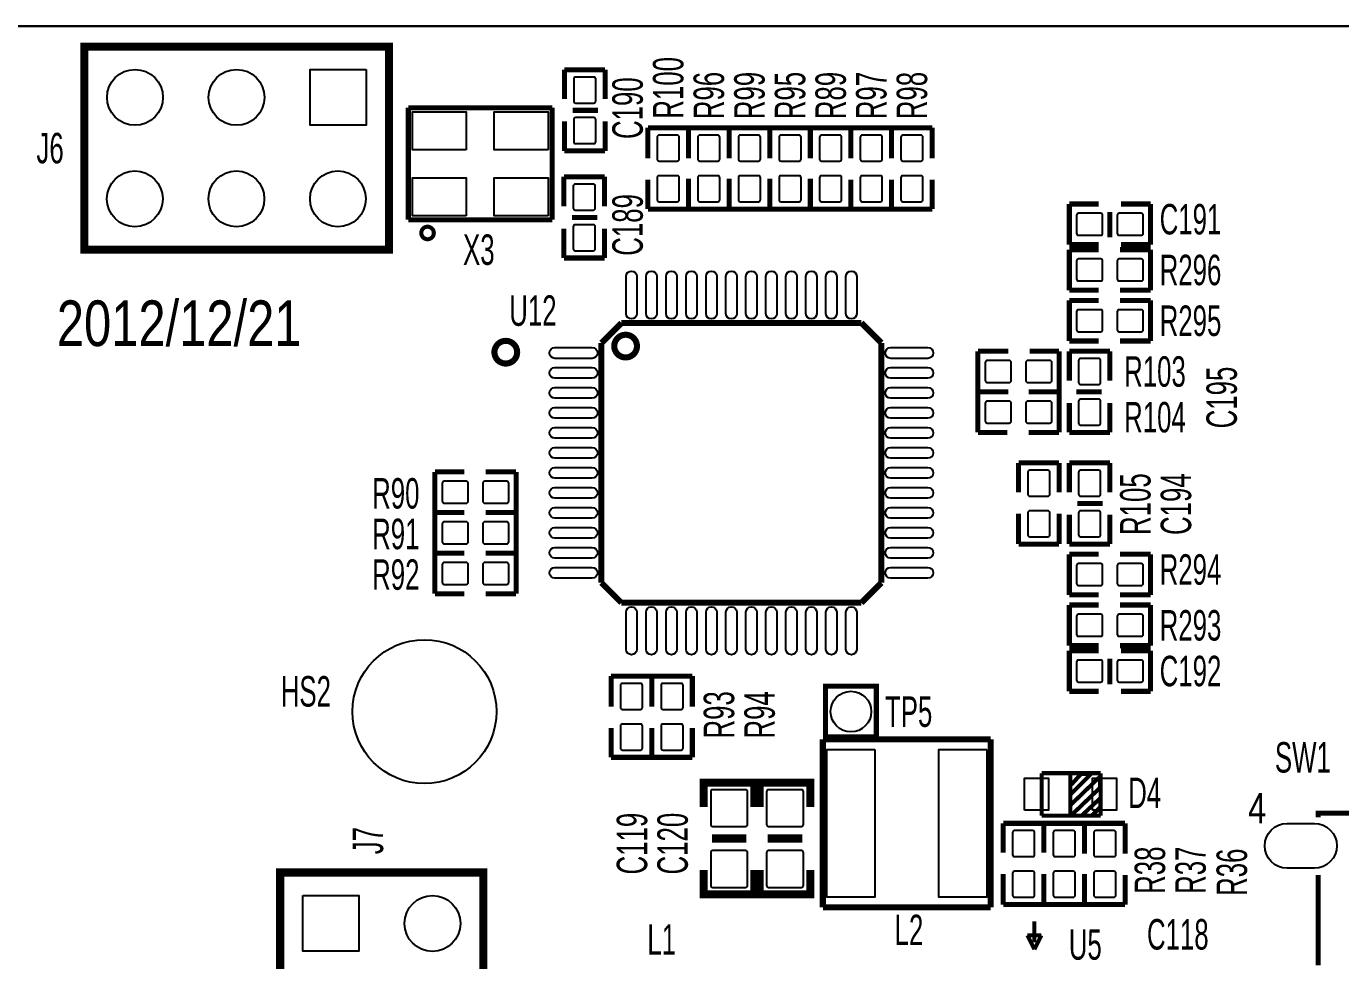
# Model space of a CAD drawing. Extents: x 0 to 128, y 0 to 53.
# Drawn here: x 73.98 to 106.86, y 29.07 to 52.45 of the extents above; entities that cross this region are included whole.
import ezdxf
from ezdxf.enums import TextEntityAlignment as Align

# ---------------------------------------------------------------- set-up
doc = ezdxf.new("R2010")
doc.units = 0
doc.layers.add('12', color=6, linetype='CONTINUOUS')

msp = doc.modelspace()

# ---------------------------------------------------------------- linework, layer by layer
at = {"layer": '12'}
msp.add_lwpolyline([(117.014244, 34.758122), (117.014244, 48.557942), (124.664216, 48.557942), (124.664216, 52.451), (0, 52.451), (0, 0)], dxfattribs=at)
for points in [[(0, 52.451), (124.664216, 52.451), (124.664216, 48.557942), (117.014244, 48.557942), (117.014244, 34.758122), (124.664216, 34.758122), (124.664216, 31.557976), (125.090174, 31.557976), (125.090174, 0), (0, 0)], [(82.481674, 51.3715), (82.481674, 49.9745), (81.084674, 49.9745), (81.084674, 51.3715)], [(84.989289, 49.361852), (83.639279, 49.361852), (83.639279, 50.311812), (84.989289, 50.311812)], [(87.039069, 49.361852), (85.689059, 49.361852), (85.689059, 50.311812), (87.039069, 50.311812)], [(84.989289, 47.711868), (83.639279, 47.711868), (83.639279, 48.661828), (84.989289, 48.661828)], [(87.039069, 47.711868), (85.689059, 47.711868), (85.689059, 48.661828), (87.039069, 48.661828)], [(95.207074, 34.362009), (95.207074, 30.661991), (94.007178, 30.661991), (94.007178, 34.362009)], [(98.00717, 34.362009), (98.00717, 30.661991), (96.807274, 30.661991), (96.807274, 34.362009)], [(98.954082, 32.83839), (98.954082, 33.63849), (99.55403, 33.63849), (99.55403, 32.83839)], [(100.65385, 32.83839), (100.65385, 33.63849), (101.253798, 33.63849), (101.253798, 32.83839)], [(80.904334, 30.709616), (82.301334, 30.709616), (82.301334, 29.312616), (80.904334, 29.312616)]]:
    msp.add_lwpolyline(points, close=True, dxfattribs=at)
for points, const_width in [([(83.053174, 51.943), (75.433174, 51.943), (75.433174, 46.863), (83.053174, 46.863)], 0.2032), ([(94.991174, 34.671), (93.975174, 34.671), (93.975174, 35.941), (95.245174, 35.941), (95.245174, 34.671)], 0.127), ([(80.332834, 31.281116), (80.332834, 23.661116), (85.412834, 23.661116), (85.412834, 31.281116)], 0.2032)]:
    msp.add_lwpolyline(points, close=True, dxfattribs=dict(at, const_width=const_width))
for points, const_width in [([(87.44331, 51.364642), (87.44331, 50.628042)], 0.127), ([(88.45931, 51.364642), (87.44331, 51.364642)], 0.127), ([(88.45931, 50.628042), (88.45931, 51.364642)], 0.127), ([(87.139272, 50.411888), (83.539076, 50.411888)], 0.127), ([(83.539076, 50.411888), (83.539076, 47.611792)], 0.127), ([(87.139272, 47.611792), (87.139272, 50.411888)], 0.127), ([(88.28151, 50.348642), (87.64651, 50.348642)], 0.127), ([(87.44331, 49.332642), (87.44331, 50.069242)], 0.127), ([(88.45931, 50.069242), (88.45931, 49.332642)], 0.127), ([(89.530174, 49.911), (89.530174, 49.149)], 0.127), ([(90.546174, 49.911), (89.530174, 49.911)], 0.127), ([(90.546174, 49.149), (90.546174, 49.911)], 0.127), ([(90.546174, 49.911), (91.562174, 49.911)], 0.127), ([(90.546174, 49.1744), (90.546174, 49.911)], 0.127), ([(91.562174, 49.911), (91.562174, 49.149)], 0.127), ([(92.578174, 49.911), (91.562174, 49.911)], 0.127), ([(91.562174, 49.911), (91.562174, 49.1744)], 0.127), ([(92.578174, 49.149), (92.578174, 49.911)], 0.127), ([(92.578174, 49.911), (93.594174, 49.911)], 0.127), ([(92.578174, 49.1744), (92.578174, 49.911)], 0.127), ([(93.594174, 49.911), (93.594174, 49.1744)], 0.127), ([(93.594174, 49.911), (93.594174, 49.149)], 0.127), ([(94.610174, 49.911), (93.594174, 49.911)], 0.127), ([(94.610174, 49.911), (94.610174, 49.149)], 0.127), ([(95.626174, 49.911), (94.610174, 49.911)], 0.127), ([(94.610174, 49.149), (94.610174, 49.911)], 0.127), ([(95.626174, 49.149), (95.626174, 49.911)], 0.127), ([(95.626174, 49.911), (95.626174, 49.149)], 0.127), ([(96.642174, 49.911), (95.626174, 49.911)], 0.127), ([(96.642174, 49.149), (96.642174, 49.911)], 0.127), ([(88.45931, 49.332642), (87.44331, 49.332642)], 0.127), ([(87.431118, 48.686212), (87.431118, 47.949612)], 0.127), ([(88.447118, 48.686212), (87.431118, 48.686212)], 0.127), ([(88.447118, 47.949612), (88.447118, 48.686212)], 0.127), ([(89.530174, 47.879), (89.530174, 48.6156)], 0.127), ([(90.546174, 48.641), (90.546174, 47.879)], 0.127), ([(90.546174, 48.6156), (90.546174, 47.879)], 0.127), ([(91.562174, 47.879), (91.562174, 48.641)], 0.127), ([(91.562174, 47.879), (91.562174, 48.6156)], 0.127), ([(92.578174, 48.641), (92.578174, 47.879)], 0.127), ([(92.578174, 48.6156), (92.578174, 47.879)], 0.127), ([(93.594174, 47.879), (93.594174, 48.641)], 0.127), ([(93.594174, 47.879), (93.594174, 48.6156)], 0.127), ([(94.610174, 47.879), (94.610174, 48.6156)], 0.127), ([(94.610174, 48.6156), (94.610174, 47.879)], 0.127), ([(95.626174, 48.6156), (95.626174, 47.879)], 0.127), ([(95.626174, 47.879), (95.626174, 48.6156)], 0.127), ([(96.642174, 48.6156), (96.642174, 47.879)], 0.127), ([(100.071174, 48.006), (100.807774, 48.006)], 0.127), ([(100.071174, 46.99), (100.071174, 48.006)], 0.127), ([(102.103174, 48.006), (101.366574, 48.006)], 0.127), ([(102.103174, 46.99), (102.103174, 48.006)], 0.127), ([(83.539076, 47.611792), (87.139272, 47.611792)], 0.127), ([(88.269318, 47.670212), (87.634318, 47.670212)], 0.127), ([(90.546174, 47.879), (89.530174, 47.879)], 0.127), ([(90.546174, 47.879), (91.562174, 47.879)], 0.127), ([(92.578174, 47.879), (91.562174, 47.879)], 0.127), ([(92.578174, 47.879), (93.594174, 47.879)], 0.127), ([(94.610174, 47.879), (93.594174, 47.879)], 0.127), ([(95.626174, 47.879), (94.610174, 47.879)], 0.127), ([(96.642174, 47.879), (95.626174, 47.879)], 0.127), ([(101.087174, 47.1678), (101.087174, 47.8028)], 0.127), ([(87.431118, 46.654212), (87.431118, 47.390812)], 0.127), ([(88.447118, 47.390812), (88.447118, 46.654212)], 0.127), ([(100.807774, 46.99), (100.071174, 46.99)], 0.127), ([(101.366574, 46.99), (102.103174, 46.99)], 0.127), ([(88.447118, 46.654212), (87.431118, 46.654212)], 0.127), ([(100.071174, 46.863), (100.807774, 46.863)], 0.127), ([(100.071174, 45.847), (100.071174, 46.863)], 0.127), ([(102.103174, 46.863), (101.341174, 46.863)], 0.127), ([(102.103174, 45.847), (102.103174, 46.863)], 0.127), ([(100.807774, 45.847), (100.071174, 45.847)], 0.127), ([(101.341174, 45.847), (102.103174, 45.847)], 0.127), ([(100.071174, 45.593), (100.807774, 45.593)], 0.127), ([(100.071174, 44.577), (100.071174, 45.593)], 0.127), ([(102.103174, 45.593), (101.341174, 45.593)], 0.127), ([(102.103174, 44.577), (102.103174, 45.593)], 0.127), ([(88.369394, 44.528994), (88.86952, 45.02912)], 0.1524), ([(88.86952, 45.02912), (94.869508, 45.02912)], 0.1524), ([(94.869508, 45.02912), (95.369634, 44.528994)], 0.1524), ([(88.369394, 38.529006), (88.369394, 44.528994)], 0.1524), ([(95.369634, 44.528994), (95.369634, 38.529006)], 0.1524), ([(97.785174, 44.323), (97.785174, 43.307)], 0.127), ([(98.547174, 44.323), (97.785174, 44.323)], 0.127), ([(99.080574, 44.323), (99.817174, 44.323)], 0.127), ([(99.817174, 44.323), (99.817174, 43.307)], 0.127), ([(100.807774, 44.577), (100.071174, 44.577)], 0.127), ([(100.071174, 44.323), (101.087174, 44.323)], 0.127), ([(100.071174, 43.5864), (100.071174, 44.323)], 0.127), ([(101.087174, 44.323), (101.087174, 43.5864)], 0.127), ([(101.341174, 44.577), (102.103174, 44.577)], 0.127), ([(97.785174, 43.307), (98.547174, 43.307)], 0.127), ([(97.785174, 43.307), (98.521774, 43.307)], 0.127), ([(97.785174, 42.291), (97.785174, 43.307)], 0.127), ([(99.817174, 43.307), (99.055174, 43.307)], 0.127), ([(99.817174, 43.307), (99.080574, 43.307)], 0.127), ([(99.817174, 42.291), (99.817174, 43.307)], 0.127), ([(100.071174, 43.0276), (100.071174, 42.291)], 0.127), ([(100.248974, 43.307), (100.883974, 43.307)], 0.127), ([(101.087174, 42.291), (101.087174, 43.0276)], 0.127), ([(98.521774, 42.291), (97.785174, 42.291)], 0.127), ([(99.055174, 42.291), (99.817174, 42.291)], 0.127), ([(100.071174, 42.291), (101.087174, 42.291)], 0.127), ([(98.801174, 41.529), (99.817174, 41.529)], 0.127), ([(98.801174, 40.7924), (98.801174, 41.529)], 0.127), ([(99.817174, 41.529), (99.817174, 40.7924)], 0.127), ([(100.071174, 41.529), (100.071174, 40.7924)], 0.127), ([(101.087174, 41.529), (100.071174, 41.529)], 0.127), ([(101.087174, 40.7924), (101.087174, 41.529)], 0.127), ([(84.203286, 41.30294), (84.939886, 41.30294)], 0.127), ([(84.203286, 40.28694), (84.203286, 41.30294)], 0.127), ([(86.235286, 41.30294), (85.473286, 41.30294)], 0.127), ([(86.235286, 40.28694), (86.235286, 41.30294)], 0.127), ([(100.909374, 40.513), (100.274374, 40.513)], 0.127), ([(84.203286, 40.28694), (84.939886, 40.28694)], 0.127), ([(84.203286, 39.27094), (84.203286, 40.28694)], 0.127), ([(84.939886, 40.28694), (84.203286, 40.28694)], 0.127), ([(86.235286, 40.28694), (85.473286, 40.28694)], 0.127), ([(85.473286, 40.28694), (86.235286, 40.28694)], 0.127), ([(86.235286, 39.27094), (86.235286, 40.28694)], 0.127), ([(98.801174, 40.259), (98.801174, 39.497)], 0.127), ([(99.817174, 39.497), (99.817174, 40.259)], 0.127), ([(100.071174, 39.497), (100.071174, 40.2336)], 0.127), ([(101.087174, 40.2336), (101.087174, 39.497)], 0.127), ([(98.801174, 39.497), (99.817174, 39.497)], 0.127), ([(101.087174, 39.497), (100.071174, 39.497)], 0.127), ([(84.203286, 39.27094), (84.939886, 39.27094)], 0.127), ([(84.203286, 38.25494), (84.203286, 39.27094)], 0.127), ([(84.939886, 39.27094), (84.203286, 39.27094)], 0.127), ([(86.235286, 39.27094), (85.473286, 39.27094)], 0.127), ([(85.473286, 39.27094), (86.235286, 39.27094)], 0.127), ([(86.235286, 38.25494), (86.235286, 39.27094)], 0.127), ([(100.071174, 39.243), (100.807774, 39.243)], 0.127), ([(100.071174, 38.227), (100.071174, 39.243)], 0.127), ([(102.103174, 39.243), (101.341174, 39.243)], 0.127), ([(102.103174, 38.227), (102.103174, 39.243)], 0.127), ([(88.86952, 38.02888), (88.369394, 38.529006)], 0.1524), ([(95.369634, 38.529006), (94.869508, 38.02888)], 0.1524), ([(84.939886, 38.25494), (84.203286, 38.25494)], 0.127), ([(85.473286, 38.25494), (86.235286, 38.25494)], 0.127), ([(100.807774, 38.227), (100.071174, 38.227)], 0.127), ([(101.341174, 38.227), (102.103174, 38.227)], 0.127), ([(94.869508, 38.02888), (88.86952, 38.02888)], 0.1524), ([(100.071174, 37.973), (100.807774, 37.973)], 0.127), ([(100.071174, 36.957), (100.071174, 37.973)], 0.127), ([(102.103174, 37.973), (101.341174, 37.973)], 0.127), ([(102.103174, 36.957), (102.103174, 37.973)], 0.127), ([(100.807774, 36.957), (100.071174, 36.957)], 0.127), ([(100.071174, 36.83), (100.807774, 36.83)], 0.127), ([(100.071174, 35.814), (100.071174, 36.83)], 0.127), ([(101.341174, 36.957), (102.103174, 36.957)], 0.127), ([(102.103174, 36.83), (101.366574, 36.83)], 0.127), ([(102.103174, 35.814), (102.103174, 36.83)], 0.127), ([(101.087174, 35.9918), (101.087174, 36.6268)], 0.127), ([(88.611456, 36.195), (88.611456, 35.433)], 0.127), ([(89.627456, 36.195), (88.611456, 36.195)], 0.127), ([(89.627456, 35.433), (89.627456, 36.195)], 0.127), ([(89.627456, 36.195), (89.627456, 35.433)], 0.127), ([(90.643456, 36.195), (89.627456, 36.195)], 0.127), ([(90.643456, 35.433), (90.643456, 36.195)], 0.127), ([(100.807774, 35.814), (100.071174, 35.814)], 0.127), ([(101.366574, 35.814), (102.103174, 35.814)], 0.127), ([(88.611456, 34.163), (88.611456, 34.8996)], 0.127), ([(89.627456, 34.8996), (89.627456, 34.163)], 0.127), ([(89.627456, 34.163), (89.627456, 34.8996)], 0.127), ([(90.643456, 34.8996), (90.643456, 34.163)], 0.127), ([(93.907102, 34.612072), (98.107246, 34.612072)], 0.1524), ([(93.907102, 30.411928), (93.907102, 34.612072)], 0.1524), ([(98.107246, 34.612072), (98.107246, 30.411928)], 0.1524), ([(89.627456, 34.163), (88.611456, 34.163)], 0.127), ([(90.643456, 34.163), (89.627456, 34.163)], 0.127), ([(90.927174, 32.9184), (90.927174, 33.528), (92.197174, 33.528), (92.197174, 32.9184)], 0.2032), ([(92.324174, 32.9184), (92.324174, 33.528), (93.594174, 33.528), (93.594174, 32.9184)], 0.2032), ([(99.382834, 32.700722), (99.382834, 33.766506)], 0.1016), ([(99.382834, 33.766506), (100.855272, 33.766506)], 0.1016), ([(100.09378, 33.75406), (100.09378, 32.716978)], 0.1016), ([(100.619052, 33.747964), (100.094796, 33.22701)], 0.1016), ([(100.094796, 32.961834), (100.842318, 33.683956)], 0.1016), ([(100.123244, 33.481518), (100.367592, 33.747964)], 0.1016), ([(100.367592, 33.747964), (100.619052, 33.747964)], 0.1016), ([(100.842318, 33.683956), (100.842318, 33.405318)], 0.1016), ([(100.855272, 33.766506), (100.855272, 32.700722)], 0.1016), ([(100.094796, 33.22701), (100.094796, 32.961834)], 0.1016), ([(100.842318, 33.405318), (100.112576, 32.704532)], 0.1016), ([(100.380546, 32.704532), (100.847144, 33.142174)], 0.1016), ([(100.847144, 32.915098), (100.629974, 32.697928)], 0.1016), ([(100.847144, 33.142174), (100.847144, 32.915098)], 0.1016), ([(98.420174, 32.512), (99.436174, 32.512)], 0.127), ([(98.420174, 31.7754), (98.420174, 32.512)], 0.127), ([(100.855272, 32.700722), (99.382834, 32.700722)], 0.1016), ([(99.436174, 32.512), (100.452174, 32.512)], 0.127), ([(99.436174, 31.7754), (99.436174, 32.512)], 0.127), ([(99.436174, 32.512), (99.436174, 31.7754)], 0.127), ([(100.112576, 32.704532), (100.380546, 32.704532)], 0.1016), ([(100.452174, 32.512), (100.452174, 31.75)], 0.127), ([(101.468174, 32.512), (100.452174, 32.512)], 0.127), ([(100.452174, 32.512), (100.452174, 31.7754)], 0.127), ([(101.468174, 31.75), (101.468174, 32.512)], 0.127), ([(111.628174, 32.639), (111.628174, 32.766), (106.294174, 32.766), (106.294174, 32.6644)], 0.127), ([(91.993974, 32.131), (91.130374, 32.131)], 0.2032), ([(93.390974, 32.131), (92.527374, 32.131)], 0.2032), ([(92.197174, 31.3436), (92.197174, 30.734), (90.927174, 30.734), (90.927174, 31.3436)], 0.2032), ([(93.594174, 31.3436), (93.594174, 30.734), (92.324174, 30.734), (92.324174, 31.3436)], 0.2032), ([(98.420174, 31.242), (98.420174, 30.48)], 0.127), ([(99.436174, 31.242), (99.436174, 30.48)], 0.127), ([(99.436174, 30.48), (99.436174, 31.242)], 0.127), ([(100.452174, 30.48), (100.452174, 31.242)], 0.127), ([(100.452174, 30.48), (100.452174, 31.2166)], 0.127), ([(101.468174, 31.2166), (101.468174, 30.48)], 0.127), ([(106.294174, 28.956), (106.294174, 31.2166)], 0.127), ([(98.107246, 30.411928), (93.907102, 30.411928)], 0.1524), ([(98.420174, 30.48), (99.436174, 30.48)], 0.127), ([(99.436174, 30.48), (100.452174, 30.48)], 0.127), ([(101.468174, 30.48), (100.452174, 30.48)], 0.127), ([(99.198176, 29.534866), (99.198176, 30.059884)], 0.100076), ([(99.02317, 29.709872), (99.373182, 29.709872)], 0.100076), ([(99.198176, 29.35986), (99.02317, 29.709872)], 0.100076), ([(99.373182, 29.709872), (99.198176, 29.35986)], 0.100076)]:
    msp.add_lwpolyline(points, dxfattribs=dict(at, const_width=const_width))
for points in [[(87.676228, 51.131724), (87.676228, 50.58156, 0.414214), (87.726266, 50.531522), (88.176354, 50.531522, 0.414214), (88.226392, 50.58156), (88.226392, 51.131724, 0.414214), (88.176354, 51.181762), (87.726266, 51.181762, 0.414214), (87.676228, 51.131724)], [(87.676228, 50.115724), (87.676228, 49.56556, 0.414214), (87.726266, 49.515522), (88.176354, 49.515522, 0.414214), (88.226392, 49.56556), (88.226392, 50.115724, 0.414214), (88.176354, 50.165762), (87.726266, 50.165762, 0.414214), (87.676228, 50.115724)], [(89.763092, 49.678082), (89.763092, 49.127918, 0.414214), (89.81313, 49.07788), (90.263218, 49.07788, 0.414214), (90.313256, 49.127918), (90.313256, 49.678082, 0.414214), (90.263218, 49.72812), (89.81313, 49.72812, 0.414214), (89.763092, 49.678082)], [(91.329256, 49.127918), (91.329256, 49.678082, 0.414214), (91.279218, 49.72812), (90.82913, 49.72812, 0.414214), (90.779092, 49.678082), (90.779092, 49.127918, 0.414214), (90.82913, 49.07788), (91.279218, 49.07788, 0.414214), (91.329256, 49.127918)], [(91.795092, 49.678082), (91.795092, 49.127918, 0.414214), (91.84513, 49.07788), (92.295218, 49.07788, 0.414214), (92.345256, 49.127918), (92.345256, 49.678082, 0.414214), (92.295218, 49.72812), (91.84513, 49.72812, 0.414214), (91.795092, 49.678082)], [(93.361256, 49.127918), (93.361256, 49.678082, 0.414214), (93.311218, 49.72812), (92.86113, 49.72812, 0.414214), (92.811092, 49.678082), (92.811092, 49.127918, 0.414214), (92.86113, 49.07788), (93.311218, 49.07788, 0.414214), (93.361256, 49.127918)], [(93.827092, 49.678082), (93.827092, 49.127918, 0.414214), (93.87713, 49.07788), (94.327218, 49.07788, 0.414214), (94.377256, 49.127918), (94.377256, 49.678082, 0.414214), (94.327218, 49.72812), (93.87713, 49.72812, 0.414214), (93.827092, 49.678082)], [(94.843092, 49.678082), (94.843092, 49.127918, 0.414214), (94.89313, 49.07788), (95.343218, 49.07788, 0.414214), (95.393256, 49.127918), (95.393256, 49.678082, 0.414214), (95.343218, 49.72812), (94.89313, 49.72812, 0.414214), (94.843092, 49.678082)], [(95.859092, 49.678082), (95.859092, 49.127918, 0.414214), (95.90913, 49.07788), (96.359218, 49.07788, 0.414214), (96.409256, 49.127918), (96.409256, 49.678082, 0.414214), (96.359218, 49.72812), (95.90913, 49.72812, 0.414214), (95.859092, 49.678082)], [(89.763092, 48.662082), (89.763092, 48.111918, 0.414214), (89.81313, 48.06188), (90.263218, 48.06188, 0.414214), (90.313256, 48.111918), (90.313256, 48.662082, 0.414214), (90.263218, 48.71212), (89.81313, 48.71212, 0.414214), (89.763092, 48.662082)], [(91.329256, 48.111918), (91.329256, 48.662082, 0.414214), (91.279218, 48.71212), (90.82913, 48.71212, 0.414214), (90.779092, 48.662082), (90.779092, 48.111918, 0.414214), (90.82913, 48.06188), (91.279218, 48.06188, 0.414214), (91.329256, 48.111918)], [(91.795092, 48.662082), (91.795092, 48.111918, 0.414214), (91.84513, 48.06188), (92.295218, 48.06188, 0.414214), (92.345256, 48.111918), (92.345256, 48.662082, 0.414214), (92.295218, 48.71212), (91.84513, 48.71212, 0.414214), (91.795092, 48.662082)], [(93.361256, 48.111918), (93.361256, 48.662082, 0.414214), (93.311218, 48.71212), (92.86113, 48.71212, 0.414214), (92.811092, 48.662082), (92.811092, 48.111918, 0.414214), (92.86113, 48.06188), (93.311218, 48.06188, 0.414214), (93.361256, 48.111918)], [(93.827092, 48.662082), (93.827092, 48.111918, 0.414214), (93.87713, 48.06188), (94.327218, 48.06188, 0.414214), (94.377256, 48.111918), (94.377256, 48.662082, 0.414214), (94.327218, 48.71212), (93.87713, 48.71212, 0.414214), (93.827092, 48.662082)], [(94.843092, 48.662082), (94.843092, 48.111918, 0.414214), (94.89313, 48.06188), (95.343218, 48.06188, 0.414214), (95.393256, 48.111918), (95.393256, 48.662082, 0.414214), (95.343218, 48.71212), (94.89313, 48.71212, 0.414214), (94.843092, 48.662082)], [(95.859092, 48.662082), (95.859092, 48.111918, 0.414214), (95.90913, 48.06188), (96.359218, 48.06188, 0.414214), (96.409256, 48.111918), (96.409256, 48.662082, 0.414214), (96.359218, 48.71212), (95.90913, 48.71212, 0.414214), (95.859092, 48.662082)], [(87.664036, 48.453294), (87.664036, 47.90313, 0.414214), (87.714074, 47.853092), (88.164162, 47.853092, 0.414214), (88.2142, 47.90313), (88.2142, 48.453294, 0.414214), (88.164162, 48.503332), (87.714074, 48.503332, 0.414214), (87.664036, 48.453294)], [(100.854256, 47.773082), (100.304092, 47.773082, 0.414214), (100.254054, 47.723044), (100.254054, 47.272956, 0.414214), (100.304092, 47.222918), (100.854256, 47.222918, 0.414214), (100.904294, 47.272956), (100.904294, 47.723044, 0.414214), (100.854256, 47.773082)], [(101.870256, 47.773082), (101.320092, 47.773082, 0.414214), (101.270054, 47.723044), (101.270054, 47.272956, 0.414214), (101.320092, 47.222918), (101.870256, 47.222918, 0.414214), (101.920294, 47.272956), (101.920294, 47.723044, 0.414214), (101.870256, 47.773082)], [(87.664036, 47.437294), (87.664036, 46.88713, 0.414214), (87.714074, 46.837092), (88.164162, 46.837092, 0.414214), (88.2142, 46.88713), (88.2142, 47.437294, 0.414214), (88.164162, 47.487332), (87.714074, 47.487332, 0.414214), (87.664036, 47.437294)], [(100.854256, 46.630082), (100.304092, 46.630082, 0.414214), (100.254054, 46.580044), (100.254054, 46.129956, 0.414214), (100.304092, 46.079918), (100.854256, 46.079918, 0.414214), (100.904294, 46.129956), (100.904294, 46.580044, 0.414214), (100.854256, 46.630082)], [(101.870256, 46.630082), (101.320092, 46.630082, 0.414214), (101.270054, 46.580044), (101.270054, 46.129956, 0.414214), (101.320092, 46.079918), (101.870256, 46.079918, 0.414214), (101.920294, 46.129956), (101.920294, 46.580044, 0.414214), (101.870256, 46.630082)], [(89.254457, 46.193837), (89.254457, 45.263943, -1), (88.984455, 45.263943), (88.984455, 46.193837, -1)], [(89.754583, 46.193837), (89.754583, 45.263943, -1), (89.484581, 45.263943), (89.484581, 46.193837, -1)], [(90.254455, 46.193837), (90.254455, 45.263943, -1), (89.984453, 45.263943), (89.984453, 46.193837, -1)], [(90.754581, 46.193837), (90.754581, 45.263943, -1), (90.484579, 45.263943), (90.484579, 46.193837, -1)], [(91.254453, 46.193837), (91.254453, 45.263943, -1), (90.984451, 45.263943), (90.984451, 46.193837, -1)], [(91.754579, 46.193837), (91.754579, 45.263943, -1), (91.484577, 45.263943), (91.484577, 46.193837, -1)], [(92.254451, 46.193837), (92.254451, 45.263943, -1), (91.984449, 45.263943), (91.984449, 46.193837, -1)], [(92.754577, 46.193837), (92.754577, 45.263943, -1), (92.484575, 45.263943), (92.484575, 46.193837, -1)], [(93.254449, 46.193837), (93.254449, 45.263943, -1), (92.984447, 45.263943), (92.984447, 46.193837, -1)], [(93.754575, 46.193837), (93.754575, 45.263943, -1), (93.484573, 45.263943), (93.484573, 46.193837, -1)], [(94.254447, 46.193837), (94.254447, 45.263943, -1), (93.984445, 45.263943), (93.984445, 46.193837, -1)], [(94.754573, 46.193837), (94.754573, 45.263943, -1), (94.484571, 45.263943), (94.484571, 46.193837, -1)], [(100.854256, 45.360082), (100.304092, 45.360082, 0.414214), (100.254054, 45.310044), (100.254054, 44.859956, 0.414214), (100.304092, 44.809918), (100.854256, 44.809918, 0.414214), (100.904294, 44.859956), (100.904294, 45.310044, 0.414214), (100.854256, 45.360082)], [(101.870256, 45.360082), (101.320092, 45.360082, 0.414214), (101.270054, 45.310044), (101.270054, 44.859956, 0.414214), (101.320092, 44.809918), (101.870256, 44.809918, 0.414214), (101.920294, 44.859956), (101.920294, 45.310044, 0.414214), (101.870256, 45.360082)], [(88.134571, 44.144057), (87.204677, 44.144057, -1), (87.204677, 44.414059), (88.134571, 44.414059, -1)], [(96.534351, 44.144057), (95.604457, 44.144057, -1), (95.604457, 44.414059), (96.534351, 44.414059, -1)], [(98.018092, 43.539918), (98.568256, 43.539918, 0.414214), (98.618294, 43.589956), (98.618294, 44.040044, 0.414214), (98.568256, 44.090082), (98.018092, 44.090082, 0.414214), (97.968054, 44.040044), (97.968054, 43.589956, 0.414214), (98.018092, 43.539918)], [(99.034092, 43.539918), (99.584256, 43.539918, 0.414214), (99.634294, 43.589956), (99.634294, 44.040044, 0.414214), (99.584256, 44.090082), (99.034092, 44.090082, 0.414214), (98.984054, 44.040044), (98.984054, 43.589956, 0.414214), (99.034092, 43.539918)], [(100.854256, 43.539918), (100.854256, 44.090082, 0.414214), (100.804218, 44.14012), (100.35413, 44.14012, 0.414214), (100.304092, 44.090082), (100.304092, 43.539918, 0.414214), (100.35413, 43.48988), (100.804218, 43.48988, 0.414214), (100.854256, 43.539918)], [(88.134571, 43.643931), (87.204677, 43.643931, -1), (87.204677, 43.913933), (88.134571, 43.913933, -1)], [(96.534351, 43.643931), (95.604457, 43.643931, -1), (95.604457, 43.913933), (96.534351, 43.913933, -1)], [(88.134571, 43.144059), (87.204677, 43.144059, -1), (87.204677, 43.414061), (88.134571, 43.414061, -1)], [(96.534351, 43.144059), (95.604457, 43.144059, -1), (95.604457, 43.414061), (96.534351, 43.414061, -1)], [(98.568256, 43.074082), (98.018092, 43.074082, 0.414214), (97.968054, 43.024044), (97.968054, 42.573956, 0.414214), (98.018092, 42.523918), (98.568256, 42.523918, 0.414214), (98.618294, 42.573956), (98.618294, 43.024044, 0.414214), (98.568256, 43.074082)], [(99.584256, 43.074082), (99.034092, 43.074082, 0.414214), (98.984054, 43.024044), (98.984054, 42.573956, 0.414214), (99.034092, 42.523918), (99.584256, 42.523918, 0.414214), (99.634294, 42.573956), (99.634294, 43.024044, 0.414214), (99.584256, 43.074082)], [(100.854256, 42.523918), (100.854256, 43.074082, 0.414214), (100.804218, 43.12412), (100.35413, 43.12412, 0.414214), (100.304092, 43.074082), (100.304092, 42.523918, 0.414214), (100.35413, 42.47388), (100.804218, 42.47388, 0.414214), (100.854256, 42.523918)], [(88.134571, 42.643933), (87.204677, 42.643933, -1), (87.204677, 42.913935), (88.134571, 42.913935, -1)], [(96.534351, 42.643933), (95.604457, 42.643933, -1), (95.604457, 42.913935), (96.534351, 42.913935, -1)], [(88.134571, 42.144061), (87.204677, 42.144061, -1), (87.204677, 42.414063), (88.134571, 42.414063, -1)], [(96.534351, 42.144061), (95.604457, 42.144061, -1), (95.604457, 42.414063), (96.534351, 42.414063, -1)], [(88.134571, 41.643935), (87.204677, 41.643935, -1), (87.204677, 41.913937), (88.134571, 41.913937, -1)], [(96.534351, 41.643935), (95.604457, 41.643935, -1), (95.604457, 41.913937), (96.534351, 41.913937, -1)], [(88.134571, 41.144063), (87.204677, 41.144063, -1), (87.204677, 41.414065), (88.134571, 41.414065, -1)], [(96.534351, 41.144063), (95.604457, 41.144063, -1), (95.604457, 41.414065), (96.534351, 41.414065, -1)], [(99.584256, 40.745918), (99.584256, 41.296082, 0.414214), (99.534218, 41.34612), (99.08413, 41.34612, 0.414214), (99.034092, 41.296082), (99.034092, 40.745918, 0.414214), (99.08413, 40.69588), (99.534218, 40.69588, 0.414214), (99.584256, 40.745918)], [(100.304092, 41.296082), (100.304092, 40.745918, 0.414214), (100.35413, 40.69588), (100.804218, 40.69588, 0.414214), (100.854256, 40.745918), (100.854256, 41.296082, 0.414214), (100.804218, 41.34612), (100.35413, 41.34612, 0.414214), (100.304092, 41.296082)], [(84.986368, 41.070022), (84.436204, 41.070022, 0.414214), (84.386166, 41.019984), (84.386166, 40.569896, 0.414214), (84.436204, 40.519858), (84.986368, 40.519858, 0.414214), (85.036406, 40.569896), (85.036406, 41.019984, 0.414214), (84.986368, 41.070022)], [(86.002368, 41.070022), (85.452204, 41.070022, 0.414214), (85.402166, 41.019984), (85.402166, 40.569896, 0.414214), (85.452204, 40.519858), (86.002368, 40.519858, 0.414214), (86.052406, 40.569896), (86.052406, 41.019984, 0.414214), (86.002368, 41.070022)], [(88.134571, 40.643937), (87.204677, 40.643937, -1), (87.204677, 40.913939), (88.134571, 40.913939, -1)], [(96.534351, 40.643937), (95.604457, 40.643937, -1), (95.604457, 40.913939), (96.534351, 40.913939, -1)], [(88.134571, 40.144065), (87.204677, 40.144065, -1), (87.204677, 40.414067), (88.134571, 40.414067, -1)], [(96.534351, 40.144065), (95.604457, 40.144065, -1), (95.604457, 40.414067), (96.534351, 40.414067, -1)], [(99.584256, 39.729918), (99.584256, 40.280082, 0.414214), (99.534218, 40.33012), (99.08413, 40.33012, 0.414214), (99.034092, 40.280082), (99.034092, 39.729918, 0.414214), (99.08413, 39.67988), (99.534218, 39.67988, 0.414214), (99.584256, 39.729918)], [(100.304092, 40.280082), (100.304092, 39.729918, 0.414214), (100.35413, 39.67988), (100.804218, 39.67988, 0.414214), (100.854256, 39.729918), (100.854256, 40.280082, 0.414214), (100.804218, 40.33012), (100.35413, 40.33012, 0.414214), (100.304092, 40.280082)], [(84.986368, 40.054022), (84.436204, 40.054022, 0.414214), (84.386166, 40.003984), (84.386166, 39.553896, 0.414214), (84.436204, 39.503858), (84.986368, 39.503858, 0.414214), (85.036406, 39.553896), (85.036406, 40.003984, 0.414214), (84.986368, 40.054022)], [(86.002368, 40.054022), (85.452204, 40.054022, 0.414214), (85.402166, 40.003984), (85.402166, 39.553896, 0.414214), (85.452204, 39.503858), (86.002368, 39.503858, 0.414214), (86.052406, 39.553896), (86.052406, 40.003984, 0.414214), (86.002368, 40.054022)], [(88.134571, 39.643939), (87.204677, 39.643939, -1), (87.204677, 39.913941), (88.134571, 39.913941, -1)], [(96.534351, 39.643939), (95.604457, 39.643939, -1), (95.604457, 39.913941), (96.534351, 39.913941, -1)], [(88.134571, 39.144067), (87.204677, 39.144067, -1), (87.204677, 39.414069), (88.134571, 39.414069, -1)], [(96.534351, 39.144067), (95.604457, 39.144067, -1), (95.604457, 39.414069), (96.534351, 39.414069, -1)], [(84.986368, 39.038022), (84.436204, 39.038022, 0.414214), (84.386166, 38.987984), (84.386166, 38.537896, 0.414214), (84.436204, 38.487858), (84.986368, 38.487858, 0.414214), (85.036406, 38.537896), (85.036406, 38.987984, 0.414214), (84.986368, 39.038022)], [(86.002368, 39.038022), (85.452204, 39.038022, 0.414214), (85.402166, 38.987984), (85.402166, 38.537896, 0.414214), (85.452204, 38.487858), (86.002368, 38.487858, 0.414214), (86.052406, 38.537896), (86.052406, 38.987984, 0.414214), (86.002368, 39.038022)], [(88.134571, 38.643941), (87.204677, 38.643941, -1), (87.204677, 38.913943), (88.134571, 38.913943, -1)], [(96.534351, 38.643941), (95.604457, 38.643941, -1), (95.604457, 38.913943), (96.534351, 38.913943, -1)], [(100.854256, 39.010082), (100.304092, 39.010082, 0.414214), (100.254054, 38.960044), (100.254054, 38.509956, 0.414214), (100.304092, 38.459918), (100.854256, 38.459918, 0.414214), (100.904294, 38.509956), (100.904294, 38.960044, 0.414214), (100.854256, 39.010082)], [(101.870256, 39.010082), (101.320092, 39.010082, 0.414214), (101.270054, 38.960044), (101.270054, 38.509956, 0.414214), (101.320092, 38.459918), (101.870256, 38.459918, 0.414214), (101.920294, 38.509956), (101.920294, 38.960044, 0.414214), (101.870256, 39.010082)], [(89.254457, 37.794057), (89.254457, 36.864163, -1), (88.984455, 36.864163), (88.984455, 37.794057, -1)], [(89.754583, 37.794057), (89.754583, 36.864163, -1), (89.484581, 36.864163), (89.484581, 37.794057, -1)], [(90.254455, 37.794057), (90.254455, 36.864163, -1), (89.984453, 36.864163), (89.984453, 37.794057, -1)], [(90.754581, 37.794057), (90.754581, 36.864163, -1), (90.484579, 36.864163), (90.484579, 37.794057, -1)], [(91.254453, 37.794057), (91.254453, 36.864163, -1), (90.984451, 36.864163), (90.984451, 37.794057, -1)], [(91.754579, 37.794057), (91.754579, 36.864163, -1), (91.484577, 36.864163), (91.484577, 37.794057, -1)], [(92.254451, 37.794057), (92.254451, 36.864163, -1), (91.984449, 36.864163), (91.984449, 37.794057, -1)], [(92.754577, 37.794057), (92.754577, 36.864163, -1), (92.484575, 36.864163), (92.484575, 37.794057, -1)], [(93.254449, 37.794057), (93.254449, 36.864163, -1), (92.984447, 36.864163), (92.984447, 37.794057, -1)], [(93.754575, 37.794057), (93.754575, 36.864163, -1), (93.484573, 36.864163), (93.484573, 37.794057, -1)], [(94.254447, 37.794057), (94.254447, 36.864163, -1), (93.984445, 36.864163), (93.984445, 37.794057, -1)], [(94.754573, 37.794057), (94.754573, 36.864163, -1), (94.484571, 36.864163), (94.484571, 37.794057, -1)], [(100.854256, 37.740082), (100.304092, 37.740082, 0.414214), (100.254054, 37.690044), (100.254054, 37.239956, 0.414214), (100.304092, 37.189918), (100.854256, 37.189918, 0.414214), (100.904294, 37.239956), (100.904294, 37.690044, 0.414214), (100.854256, 37.740082)], [(101.870256, 37.740082), (101.320092, 37.740082, 0.414214), (101.270054, 37.690044), (101.270054, 37.239956, 0.414214), (101.320092, 37.189918), (101.870256, 37.189918, 0.414214), (101.920294, 37.239956), (101.920294, 37.690044, 0.414214), (101.870256, 37.740082)], [(100.854256, 36.597082), (100.304092, 36.597082, 0.414214), (100.254054, 36.547044), (100.254054, 36.096956, 0.414214), (100.304092, 36.046918), (100.854256, 36.046918, 0.414214), (100.904294, 36.096956), (100.904294, 36.547044, 0.414214), (100.854256, 36.597082)], [(101.870256, 36.597082), (101.320092, 36.597082, 0.414214), (101.270054, 36.547044), (101.270054, 36.096956, 0.414214), (101.320092, 36.046918), (101.870256, 36.046918, 0.414214), (101.920294, 36.096956), (101.920294, 36.547044, 0.414214), (101.870256, 36.597082)], [(88.844374, 35.962082), (88.844374, 35.411918, 0.414214), (88.894412, 35.36188), (89.3445, 35.36188, 0.414214), (89.394538, 35.411918), (89.394538, 35.962082, 0.414214), (89.3445, 36.01212), (88.894412, 36.01212, 0.414214), (88.844374, 35.962082)], [(89.860374, 35.962082), (89.860374, 35.411918, 0.414214), (89.910412, 35.36188), (90.3605, 35.36188, 0.414214), (90.410538, 35.411918), (90.410538, 35.962082, 0.414214), (90.3605, 36.01212), (89.910412, 36.01212, 0.414214), (89.860374, 35.962082)], [(88.844374, 34.946082), (88.844374, 34.395918, 0.414214), (88.894412, 34.34588), (89.3445, 34.34588, 0.414214), (89.394538, 34.395918), (89.394538, 34.946082, 0.414214), (89.3445, 34.99612), (88.894412, 34.99612, 0.414214), (88.844374, 34.946082)], [(89.860374, 34.946082), (89.860374, 34.395918, 0.414214), (89.910412, 34.34588), (90.3605, 34.34588, 0.414214), (90.410538, 34.395918), (90.410538, 34.946082, 0.414214), (90.3605, 34.99612), (89.910412, 34.99612, 0.414214), (89.860374, 34.946082)], [(92.022168, 32.483044), (92.022168, 33.302956, 0.414214), (91.97213, 33.352994), (91.152218, 33.352994, 0.414214), (91.10218, 33.302956), (91.10218, 32.483044, 0.414214), (91.152218, 32.433006), (91.97213, 32.433006, 0.414214), (92.022168, 32.483044)], [(93.419168, 32.483044), (93.419168, 33.302956, 0.414214), (93.36913, 33.352994), (92.549218, 33.352994, 0.414214), (92.49918, 33.302956), (92.49918, 32.483044, 0.414214), (92.549218, 32.433006), (93.36913, 32.433006, 0.414214), (93.419168, 32.483044)], [(99.203256, 31.728918), (99.203256, 32.279082, 0.414214), (99.153218, 32.32912), (98.70313, 32.32912, 0.414214), (98.653092, 32.279082), (98.653092, 31.728918, 0.414214), (98.70313, 31.67888), (99.153218, 31.67888, 0.414214), (99.203256, 31.728918)], [(100.219256, 31.728918), (100.219256, 32.279082, 0.414214), (100.169218, 32.32912), (99.71913, 32.32912, 0.414214), (99.669092, 32.279082), (99.669092, 31.728918, 0.414214), (99.71913, 31.67888), (100.169218, 31.67888, 0.414214), (100.219256, 31.728918)], [(100.685092, 32.279082), (100.685092, 31.728918, 0.414214), (100.73513, 31.67888), (101.185218, 31.67888, 0.414214), (101.235256, 31.728918), (101.235256, 32.279082, 0.414214), (101.185218, 32.32912), (100.73513, 32.32912, 0.414214), (100.685092, 32.279082)], [(106.204004, 31.390082), (105.518204, 31.390082, -1), (105.518204, 32.507682), (106.204004, 32.507682, -1)], [(92.022168, 30.959044), (92.022168, 31.778956, 0.414214), (91.97213, 31.828994), (91.152218, 31.828994, 0.414214), (91.10218, 31.778956), (91.10218, 30.959044, 0.414214), (91.152218, 30.909006), (91.97213, 30.909006, 0.414214), (92.022168, 30.959044)], [(93.419168, 30.959044), (93.419168, 31.778956, 0.414214), (93.36913, 31.828994), (92.549218, 31.828994, 0.414214), (92.49918, 31.778956), (92.49918, 30.959044, 0.414214), (92.549218, 30.909006), (93.36913, 30.909006, 0.414214), (93.419168, 30.959044)], [(99.203256, 30.712918), (99.203256, 31.263082, 0.414214), (99.153218, 31.31312), (98.70313, 31.31312, 0.414214), (98.653092, 31.263082), (98.653092, 30.712918, 0.414214), (98.70313, 30.66288), (99.153218, 30.66288, 0.414214), (99.203256, 30.712918)], [(100.219256, 30.712918), (100.219256, 31.263082, 0.414214), (100.169218, 31.31312), (99.71913, 31.31312, 0.414214), (99.669092, 31.263082), (99.669092, 30.712918, 0.414214), (99.71913, 30.66288), (100.169218, 30.66288, 0.414214), (100.219256, 30.712918)], [(100.685092, 31.263082), (100.685092, 30.712918, 0.414214), (100.73513, 30.66288), (101.185218, 30.66288, 0.414214), (101.235256, 30.712918), (101.235256, 31.263082, 0.414214), (101.185218, 31.31312), (100.73513, 31.31312, 0.414214), (100.685092, 31.263082)]]:
    msp.add_lwpolyline(points, format="xyb", close=True, dxfattribs=at)
for points, const_width in [([(84.17687, 47.280576, 1), (83.863434, 47.280576, 1)], 0.1016), ([(89.257886, 44.45, 1), (88.689942, 44.45, 1)], 0.1524), ([(86.260686, 44.2976, 1), (85.692742, 44.2976, 1)], 0.1524)]:
    msp.add_lwpolyline(points, format="xyb", close=True, dxfattribs=dict(at, const_width=const_width))
for centre, radius in [((76.703174, 50.673), 0.6985), ((79.243174, 50.673), 0.6985), ((76.698348, 48.133), 0.6985), ((79.238348, 48.133), 0.6985), ((81.778348, 48.133), 0.6985), ((83.942174, 35.306), 1.799971), ((94.610174, 35.306), 0.508), ((84.142834, 30.00629), 0.6985)]:
    msp.add_circle(centre, radius, dxfattribs=at)

# ---------------------------------------------------------------- texts
at = {"layer": '12', "width": 0.633333}
for s, p in [('R100', (90.419174, 50.1396)), ('C190', (89.403174, 49.6316)), ('R96', (91.435174, 50.1269)), ('R99', (92.451174, 50.1269)), ('R95', (93.467174, 50.1269)), ('R89', (94.483174, 50.1269)), ('R97', (95.499174, 50.1269)), ('R98', (96.515174, 50.1269)), ('C189', (89.403174, 46.7106)), ('C195', (104.262174, 42.3926)), ('R105', (102.103174, 39.7256)), ('C194', (103.119174, 39.7256)), ('R93', (91.689174, 34.6329)), ('R94', (92.705174, 34.6329)), ('J7', (82.90941, 31.7373)), ('R38', (102.46741, 30.7467)), ('R37', (103.48341, 30.7467)), ('R36', (104.516174, 30.6959))]:
    msp.add_text(s, height=0.762, rotation=90, dxfattribs=at).set_placement(p)
at = {"layer": '12'}
for s, height, width, p in [('J6', 0.762, 0.633333, (74.238358, 49.022762)), ('C191', 0.762, 0.633333, (102.331774, 47.244)), ('X3', 0.762, 0.633333, (84.907374, 46.482)), ('R296', 0.762, 0.633333, (102.331774, 45.974)), ('U12', 0.762, 0.633333, (86.063074, 44.958)), ('2012/12/21', 1.143, 0.8, (74.747374, 44.45)), ('R295', 0.762, 0.633333, (102.331774, 44.704)), ('R103', 0.762, 0.633333, (101.442774, 43.434)), ('R104', 0.762, 0.633333, (101.442774, 42.291)), ('R90', 0.762, 0.633333, (82.634074, 40.386)), ('R91', 0.762, 0.633333, (82.634074, 39.37)), ('R92', 0.762, 0.633333, (82.634074, 38.354)), ('R294', 0.762, 0.633333, (102.331774, 38.481)), ('R293', 0.762, 0.633333, (102.331774, 37.084)), ('C192', 0.762, 0.633333, (102.331774, 35.941)), ('HS2', 0.762, 0.633333, (80.348074, 35.433)), ('TP5', 0.762, 0.633333, (95.461074, 34.925)), ('D4', 0.762, 0.633333, (101.544374, 32.893)), ('L1', 0.762, 0.633333, (89.517474, 29.227018)), ('L2', 0.762, 0.633333, (95.702374, 29.464)), ('C118', 0.762, 0.633333, (102.014274, 29.354018)), ('U5', 0.762, 0.633333, (100.058474, 29.100018))]:
    msp.add_text(s, height=height, dxfattribs=dict(at, width=width)).set_placement(p)
for s, height, width, p in [('SW1', 0.762, 0.633333, (105.913174, 33.782)), ('4', 0.759968, 0.802807, (104.770174, 32.512762))]:
    msp.add_text(s, height=height, dxfattribs=dict(at, width=width)).set_placement(p, align=Align.CENTER)
at = {"layer": '12', "width": 0.633333}
for s, p in [('C119', (89.51341, 32.004)), ('C120', (90.52941, 32.004))]:
    msp.add_text(s, height=0.762, rotation=90, dxfattribs=at).set_placement(p, align=Align.CENTER)

doc.saveas('drawing.dxf')
